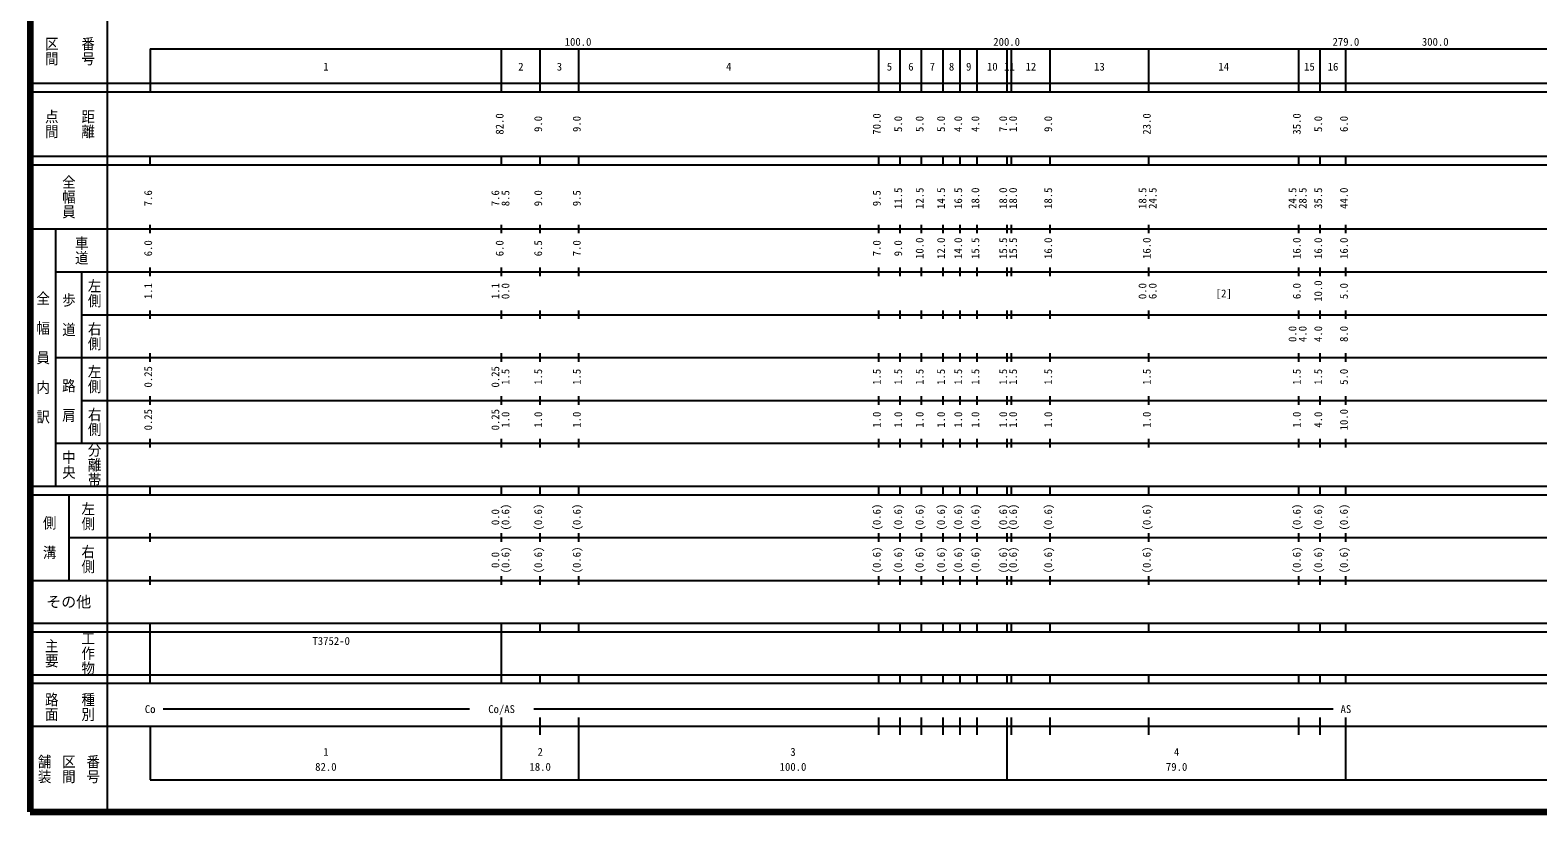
# Model space of a CAD drawing. Units: millimetres on the paper, enlarged 1000 times. Extents: x 40000 to 680000, y 20000 to 380000.
# Drawn here: x 40000 to 391790, y 20000 to 202388 of the extents above; entities that cross this region are included whole.
import ezdxf
from ezdxf.enums import TextEntityAlignment as Align

# ---------------------------------------------------------------- set-up
doc = ezdxf.new("R2010")
doc.units = ezdxf.units.MM
doc.header["$LTSCALE"] = 1000
doc.layers.add('M-TTL', color=2, linetype='Continuous', lineweight=140)
doc.layers.add('M-TTL-BAND', color=7, linetype='Continuous', lineweight=25)
doc.styles.add('@ＭＳ ゴシック', font='')
doc.styles.add('ＭＳ ゴシック', font='')
doc.styles.get('@ＭＳ ゴシック').set_extended_font_data('@MS Gothic')
doc.styles.get('ＭＳ ゴシック').set_extended_font_data('MS Gothic')

msp = doc.modelspace()

# ---------------------------------------------------------------- linework, layer by layer
at = {"layer": 'M-TTL'}
for p, q in [((40000, 380000), (40000, 20000)), ((40000, 20000), (680000, 20000))]:
    msp.add_line(p, q, dxfattribs=at)
at = {"layer": 'M-TTL-BAND'}
for p, q in [((58000, 370000), (58000, 20000)), ((68000, 198000), (579000, 198000)), ((68000, 198000), (68000, 188000)), ((150000, 188000), (150000, 198000)), ((159000, 188000), (159000, 198000)), ((168000, 188000), (168000, 198000)), ((238000, 188000), (238000, 198000)), ((243000, 188000), (243000, 198000)), ((248000, 188000), (248000, 198000)), ((253000, 188000), (253000, 198000)), ((257000, 188000), (257000, 198000)), ((261000, 188000), (261000, 198000)), ((268000, 188000), (268000, 198000)), ((269000, 188000), (269000, 198000)), ((278000, 188000), (278000, 198000)), ((301000, 188000), (301000, 198000)), ((336000, 188000), (336000, 198000)), ((341000, 188000), (341000, 198000)), ((347000, 188000), (347000, 198000)), ((40000, 190000), (579000, 190000)), ((40000, 188000), (579000, 188000)), ((40000, 173000), (579000, 173000)), ((68000, 171000), (68000, 173000)), ((150000, 171000), (150000, 173000)), ((159000, 171000), (159000, 173000)), ((168000, 171000), (168000, 173000)), ((238000, 171000), (238000, 173000)), ((243000, 171000), (243000, 173000)), ((248000, 171000), (248000, 173000)), ((253000, 171000), (253000, 173000)), ((257000, 171000), (257000, 173000)), ((261000, 171000), (261000, 173000)), ((268000, 171000), (268000, 173000)), ((269000, 171000), (269000, 173000)), ((278000, 171000), (278000, 173000)), ((301000, 171000), (301000, 173000)), ((336000, 171000), (336000, 173000)), ((341000, 171000), (341000, 173000)), ((347000, 171000), (347000, 173000)), ((40000, 171000), (579000, 171000)), ((40000, 156000), (579000, 156000)), ((46000, 96000), (46000, 156000)), ((68000, 155000), (68000, 157000)), ((150000, 155000), (150000, 157000)), ((159000, 155000), (159000, 157000)), ((168000, 155000), (168000, 157000)), ((238000, 155000), (238000, 157000)), ((243000, 155000), (243000, 157000)), ((248000, 155000), (248000, 157000)), ((253000, 155000), (253000, 157000)), ((257000, 155000), (257000, 157000)), ((261000, 155000), (261000, 157000)), ((268000, 155000), (268000, 157000)), ((269000, 155000), (269000, 157000)), ((278000, 155000), (278000, 157000)), ((301000, 155000), (301000, 157000)), ((336000, 155000), (336000, 157000)), ((341000, 155000), (341000, 157000)), ((347000, 155000), (347000, 157000)), ((46000, 146000), (579000, 146000)), ((52000, 146000), (52000, 106000)), ((68000, 145000), (68000, 147000)), ((150000, 145000), (150000, 147000)), ((159000, 145000), (159000, 147000)), ((168000, 145000), (168000, 147000)), ((238000, 145000), (238000, 147000)), ((243000, 145000), (243000, 147000)), ((248000, 145000), (248000, 147000)), ((253000, 145000), (253000, 147000)), ((257000, 145000), (257000, 147000)), ((261000, 145000), (261000, 147000)), ((268000, 145000), (268000, 147000)), ((269000, 145000), (269000, 147000)), ((278000, 145000), (278000, 147000)), ((301000, 145000), (301000, 147000)), ((336000, 145000), (336000, 147000)), ((341000, 145000), (341000, 147000)), ((347000, 145000), (347000, 147000)), ((52000, 136000), (579000, 136000)), ((68000, 135000), (68000, 137000)), ((150000, 135000), (150000, 137000)), ((159000, 135000), (159000, 137000)), ((168000, 135000), (168000, 137000)), ((238000, 135000), (238000, 137000)), ((243000, 135000), (243000, 137000)), ((248000, 135000), (248000, 137000)), ((253000, 135000), (253000, 137000)), ((257000, 135000), (257000, 137000)), ((261000, 135000), (261000, 137000)), ((268000, 135000), (268000, 137000)), ((269000, 135000), (269000, 137000)), ((278000, 135000), (278000, 137000)), ((301000, 135000), (301000, 137000)), ((336000, 135000), (336000, 137000)), ((341000, 135000), (341000, 137000)), ((347000, 135000), (347000, 137000)), ((68000, 125000), (68000, 127000)), ((150000, 125000), (150000, 127000)), ((159000, 125000), (159000, 127000)), ((168000, 125000), (168000, 127000)), ((238000, 125000), (238000, 127000)), ((243000, 125000), (243000, 127000)), ((248000, 125000), (248000, 127000)), ((253000, 125000), (253000, 127000)), ((257000, 125000), (257000, 127000)), ((261000, 125000), (261000, 127000)), ((268000, 125000), (268000, 127000)), ((269000, 125000), (269000, 127000)), ((278000, 125000), (278000, 127000)), ((301000, 125000), (301000, 127000)), ((336000, 125000), (336000, 127000)), ((341000, 125000), (341000, 127000)), ((347000, 125000), (347000, 127000)), ((46000, 126000), (579000, 126000)), ((68000, 115000), (68000, 117000)), ((150000, 115000), (150000, 117000)), ((159000, 115000), (159000, 117000)), ((168000, 115000), (168000, 117000)), ((238000, 115000), (238000, 117000)), ((243000, 115000), (243000, 117000)), ((248000, 115000), (248000, 117000)), ((253000, 115000), (253000, 117000)), ((257000, 115000), (257000, 117000)), ((261000, 115000), (261000, 117000)), ((268000, 115000), (268000, 117000)), ((269000, 115000), (269000, 117000)), ((278000, 115000), (278000, 117000)), ((301000, 115000), (301000, 117000)), ((336000, 115000), (336000, 117000)), ((341000, 115000), (341000, 117000)), ((347000, 115000), (347000, 117000)), ((52000, 116000), (579000, 116000)), ((46000, 106000), (579000, 106000)), ((68000, 105000), (68000, 107000)), ((150000, 105000), (150000, 107000)), ((159000, 105000), (159000, 107000)), ((168000, 105000), (168000, 107000)), ((238000, 105000), (238000, 107000)), ((243000, 105000), (243000, 107000)), ((248000, 105000), (248000, 107000)), ((253000, 105000), (253000, 107000)), ((257000, 105000), (257000, 107000)), ((261000, 105000), (261000, 107000)), ((268000, 105000), (268000, 107000)), ((269000, 105000), (269000, 107000)), ((278000, 105000), (278000, 107000)), ((301000, 105000), (301000, 107000)), ((336000, 105000), (336000, 107000)), ((341000, 105000), (341000, 107000)), ((347000, 105000), (347000, 107000)), ((40000, 96000), (579000, 96000)), ((68000, 94000), (68000, 96000)), ((150000, 94000), (150000, 96000)), ((159000, 94000), (159000, 96000)), ((168000, 94000), (168000, 96000)), ((238000, 94000), (238000, 96000)), ((243000, 94000), (243000, 96000)), ((248000, 94000), (248000, 96000)), ((253000, 94000), (253000, 96000)), ((257000, 94000), (257000, 96000)), ((261000, 94000), (261000, 96000)), ((268000, 94000), (268000, 96000)), ((269000, 94000), (269000, 96000)), ((278000, 94000), (278000, 96000)), ((301000, 94000), (301000, 96000)), ((336000, 94000), (336000, 96000)), ((341000, 94000), (341000, 96000)), ((347000, 94000), (347000, 96000)), ((40000, 94000), (579000, 94000)), ((49000, 94000), (49000, 74000)), ((68000, 83000), (68000, 85000)), ((150000, 83000), (150000, 85000)), ((159000, 83000), (159000, 85000)), ((168000, 83000), (168000, 85000)), ((238000, 83000), (238000, 85000)), ((243000, 83000), (243000, 85000)), ((248000, 83000), (248000, 85000)), ((253000, 83000), (253000, 85000)), ((257000, 83000), (257000, 85000)), ((261000, 83000), (261000, 85000)), ((268000, 83000), (268000, 85000)), ((269000, 83000), (269000, 85000)), ((278000, 83000), (278000, 85000)), ((301000, 83000), (301000, 85000)), ((336000, 83000), (336000, 85000)), ((341000, 83000), (341000, 85000)), ((347000, 83000), (347000, 85000)), ((49000, 84000), (579000, 84000)), ((40000, 74000), (579000, 74000)), ((68000, 73000), (68000, 75000)), ((150000, 73000), (150000, 75000)), ((159000, 73000), (159000, 75000)), ((168000, 73000), (168000, 75000)), ((238000, 73000), (238000, 75000)), ((243000, 73000), (243000, 75000)), ((248000, 73000), (248000, 75000)), ((253000, 73000), (253000, 75000)), ((257000, 73000), (257000, 75000)), ((261000, 73000), (261000, 75000)), ((268000, 73000), (268000, 75000)), ((269000, 73000), (269000, 75000)), ((278000, 73000), (278000, 75000)), ((301000, 73000), (301000, 75000)), ((336000, 73000), (336000, 75000)), ((341000, 73000), (341000, 75000)), ((347000, 73000), (347000, 75000)), ((40000, 64000), (579000, 64000)), ((68000, 62000), (68000, 64000)), ((150000, 62000), (150000, 64000)), ((159000, 62000), (159000, 64000)), ((168000, 62000), (168000, 64000)), ((238000, 62000), (238000, 64000)), ((243000, 62000), (243000, 64000)), ((248000, 62000), (248000, 64000)), ((253000, 62000), (253000, 64000)), ((257000, 62000), (257000, 64000)), ((261000, 62000), (261000, 64000)), ((268000, 62000), (268000, 64000)), ((269000, 62000), (269000, 64000)), ((278000, 62000), (278000, 64000)), ((301000, 62000), (301000, 64000)), ((336000, 62000), (336000, 64000)), ((341000, 62000), (341000, 64000)), ((347000, 62000), (347000, 64000)), ((40000, 62000), (579000, 62000)), ((68000, 52000), (68000, 62000)), ((150000, 52000), (150000, 62000)), ((40000, 52000), (579000, 52000)), ((40000, 50000), (579000, 50000)), ((68000, 50000), (68000, 52000)), ((150000, 50000), (150000, 52000)), ((159000, 50000), (159000, 52000)), ((168000, 50000), (168000, 52000)), ((238000, 50000), (238000, 52000)), ((243000, 50000), (243000, 52000)), ((248000, 50000), (248000, 52000)), ((253000, 50000), (253000, 52000)), ((257000, 50000), (257000, 52000)), ((261000, 50000), (261000, 52000)), ((268000, 50000), (268000, 52000)), ((269000, 50000), (269000, 52000)), ((278000, 50000), (278000, 52000)), ((301000, 50000), (301000, 52000)), ((336000, 50000), (336000, 52000)), ((341000, 50000), (341000, 52000)), ((347000, 50000), (347000, 52000)), ((71000, 44000), (142500, 44000)), ((157500, 44000), (344000, 44000)), ((40000, 40000), (579000, 40000)), ((68000, 40000), (68000, 27500)), ((150000, 27500), (150000, 42000)), ((159000, 38000), (159000, 42000)), ((168000, 27500), (168000, 42000)), ((238000, 38000), (238000, 42000)), ((243000, 38000), (243000, 42000)), ((248000, 38000), (248000, 42000)), ((253000, 38000), (253000, 42000)), ((257000, 38000), (257000, 42000)), ((261000, 38000), (261000, 42000)), ((268000, 27500), (268000, 42000)), ((269000, 38000), (269000, 42000)), ((278000, 38000), (278000, 42000)), ((301000, 38000), (301000, 42000)), ((336000, 38000), (336000, 42000)), ((341000, 38000), (341000, 42000)), ((347000, 27500), (347000, 42000)), ((68000, 27500), (579000, 27500))]:
    msp.add_line(p, q, dxfattribs=at)

# ---------------------------------------------------------------- texts
at = {"layer": 'M-TTL-BAND', "style": '@ＭＳ ゴシック', "width": 1.1}
for s, p in [('区間', (45000, 197500)), ('番号', (53500, 197500)), ('点間', (45000, 180500)), ('距離', (53500, 180500)), ('全幅員', (49000, 163500)), ('車道', (52000, 151000)), ('左側', (55000, 141000)), ('全\u3000幅\u3000員\u3000内\u3000訳', (43000, 126000)), ('歩\u3000道', (49000, 136000)), ('右側', (55000, 131000)), ('左側', (55000, 121000)), ('路\u3000肩', (49000, 116000)), ('右側', (55000, 111000)), ('分離帯', (55000, 101000)), ('中央', (49000, 101000)), ('左側', (53500, 89000)), ('側\u3000溝', (44500, 84000)), ('右側', (53500, 79000)), ('主要', (45000, 57000)), ('工作物', (53500, 57000)), ('路面', (45000, 44500)), ('種別', (53500, 44500)), ('舗装', (43333, 30000)), ('区間', (49000, 30000)), ('番号', (54667, 30000))]:
    msp.add_text(s, height=2303, rotation=270, dxfattribs=at).set_placement(p, align=Align.MIDDLE_CENTER)
at = {"layer": 'M-TTL-BAND', "style": 'ＭＳ ゴシック'}
for s, p in [('100.0', (167844, 198195)), ('200.0', (267844, 198195)), ('279.0', (347000, 198195)), ('300.0', (367844, 198195)), ('1', (109000, 192405)), ('2', (154500, 192405)), ('3', (163500, 192405)), ('4', (203000, 192405)), ('5', (240500, 192405)), ('6', (245500, 192405)), ('7', (250500, 192405)), ('8', (255000, 192405)), ('9', (259000, 192405)), ('10', (264500, 192405)), ('11', (268500, 192405)), ('12', (273500, 192405)), ('13', (289500, 192405)), ('14', (318500, 192405)), ('15', (338500, 192405)), ('16', (344000, 192405)), ('[2]', (318500, 139500)), ('Co', (68000, 42500)), ('Co/AS', (150000, 42500)), ('AS', (347000, 42500)), ('1', (109000, 32523)), ('2', (159000, 32523)), ('3', (218000, 32523)), ('4', (307500, 32523)), ('82.0', (109000, 29033)), ('18.0', (159000, 29033)), ('100.0', (218000, 29033)), ('79.0', (307500, 29033))]:
    msp.add_text(s, height=1833, dxfattribs=at).set_placement(p, align=Align.BOTTOM_CENTER)
for s, p in [('82.0', (151000, 180500)), ('9.0', (160000, 180500)), ('9.0', (169000, 180500)), ('70.0', (239000, 180500)), ('5.0', (244000, 180500)), ('5.0', (249000, 180500)), ('5.0', (254000, 180500)), ('4.0', (258000, 180500)), ('4.0', (262000, 180500)), ('7.0', (268491, 180500)), ('1.0', (270801, 180500)), ('9.0', (279000, 180500)), ('23.0', (302000, 180500)), ('35.0', (337000, 180500)), ('5.0', (342000, 180500)), ('6.0', (348000, 180500)), ('11.5', (244000, 163174)), ('12.5', (249000, 163174)), ('14.5', (254000, 163174)), ('16.5', (258000, 163174)), ('18.0', (262000, 163174)), ('18.0', (268491, 163174)), ('18.0', (270801, 163174)), ('18.5', (279000, 163174)), ('18.5', (301000, 163174)), ('24.5', (303370, 163174)), ('24.5', (336000, 163174)), ('28.5', (338370, 163174)), ('35.5', (342000, 163174)), ('44.0', (348000, 163174)), ('7.6', (69000, 163174)), ('7.6', (150000, 163174)), ('8.5', (152370, 163174)), ('9.0', (160000, 163174)), ('9.5', (169000, 163174)), ('9.5', (239000, 163174)), ('6.0', (69000, 151500)), ('6.0', (151000, 151500)), ('6.5', (160000, 151500)), ('7.0', (169000, 151500)), ('7.0', (239000, 151500)), ('9.0', (244000, 151500)), ('10.0', (249000, 151500)), ('12.0', (254000, 151500)), ('14.0', (258000, 151500)), ('15.5', (262000, 151500)), ('15.5', (268491, 151500)), ('15.5', (270801, 151500)), ('16.0', (279000, 151500)), ('16.0', (302000, 151500)), ('16.0', (337000, 151500)), ('16.0', (342000, 151500)), ('16.0', (348000, 151500)), ('1.1', (69000, 141500)), ('1.1', (150000, 141500)), ('0.0', (152370, 141500)), ('0.0', (301000, 141500)), ('6.0', (303370, 141500)), ('6.0', (337000, 141500)), ('10.0', (342000, 141500)), ('5.0', (348000, 141500)), ('0.0', (336000, 131500)), ('4.0', (338370, 131500)), ('4.0', (342000, 131500)), ('8.0', (348000, 131500)), ('0.25', (69000, 121500)), ('0.25', (150000, 121500)), ('1.5', (152370, 121500)), ('1.5', (160000, 121500)), ('1.5', (169000, 121500)), ('1.5', (239000, 121500)), ('1.5', (244000, 121500)), ('1.5', (249000, 121500)), ('1.5', (254000, 121500)), ('1.5', (258000, 121500)), ('1.5', (262000, 121500)), ('1.5', (268491, 121500)), ('1.5', (270801, 121500)), ('1.5', (279000, 121500)), ('1.5', (302000, 121500)), ('1.5', (337000, 121500)), ('1.5', (342000, 121500)), ('5.0', (348000, 121500)), ('0.25', (69000, 111500)), ('0.25', (150000, 111500)), ('1.0', (152370, 111500)), ('1.0', (160000, 111500)), ('1.0', (169000, 111500)), ('1.0', (239000, 111500)), ('1.0', (244000, 111500)), ('1.0', (249000, 111500)), ('1.0', (254000, 111500)), ('1.0', (258000, 111500)), ('1.0', (262000, 111500)), ('1.0', (268491, 111500)), ('1.0', (270801, 111500)), ('1.0', (279000, 111500)), ('1.0', (302000, 111500)), ('1.0', (337000, 111500)), ('4.0', (342000, 111500)), ('10.0', (348000, 111500)), ('(0.6)', (152370, 88764)), ('(0.6)', (160000, 88764)), ('(0.6)', (169000, 88764)), ('(0.6)', (239000, 88764)), ('(0.6)', (244000, 88764)), ('(0.6)', (249000, 88764)), ('(0.6)', (254000, 88764)), ('(0.6)', (258000, 88764)), ('(0.6)', (262000, 88764)), ('(0.6)', (268491, 88764)), ('(0.6)', (270801, 88764)), ('(0.6)', (279000, 88764)), ('(0.6)', (302000, 88764)), ('(0.6)', (337000, 88764)), ('(0.6)', (342000, 88764)), ('(0.6)', (348000, 88764)), ('0.0', (150000, 88764)), ('(0.6)', (152370, 78764)), ('(0.6)', (160000, 78764)), ('(0.6)', (169000, 78764)), ('(0.6)', (239000, 78764)), ('(0.6)', (244000, 78764)), ('(0.6)', (249000, 78764)), ('(0.6)', (254000, 78764)), ('(0.6)', (258000, 78764)), ('(0.6)', (262000, 78764)), ('(0.6)', (268491, 78764)), ('(0.6)', (270801, 78764)), ('(0.6)', (279000, 78764)), ('(0.6)', (302000, 78764)), ('(0.6)', (337000, 78764)), ('(0.6)', (342000, 78764)), ('(0.6)', (348000, 78764)), ('0.0', (150000, 78764))]:
    msp.add_text(s, height=1833, rotation=90, dxfattribs=at).set_placement(p, align=Align.BOTTOM_CENTER)
msp.add_text('その他', height=2566, dxfattribs=at).set_placement((49000, 69000), align=Align.MIDDLE_CENTER)
msp.add_text('T3752-0', height=1833, dxfattribs=at).set_placement((105875, 58405), align=Align.BOTTOM_LEFT)

doc.saveas('drawing.dxf')
